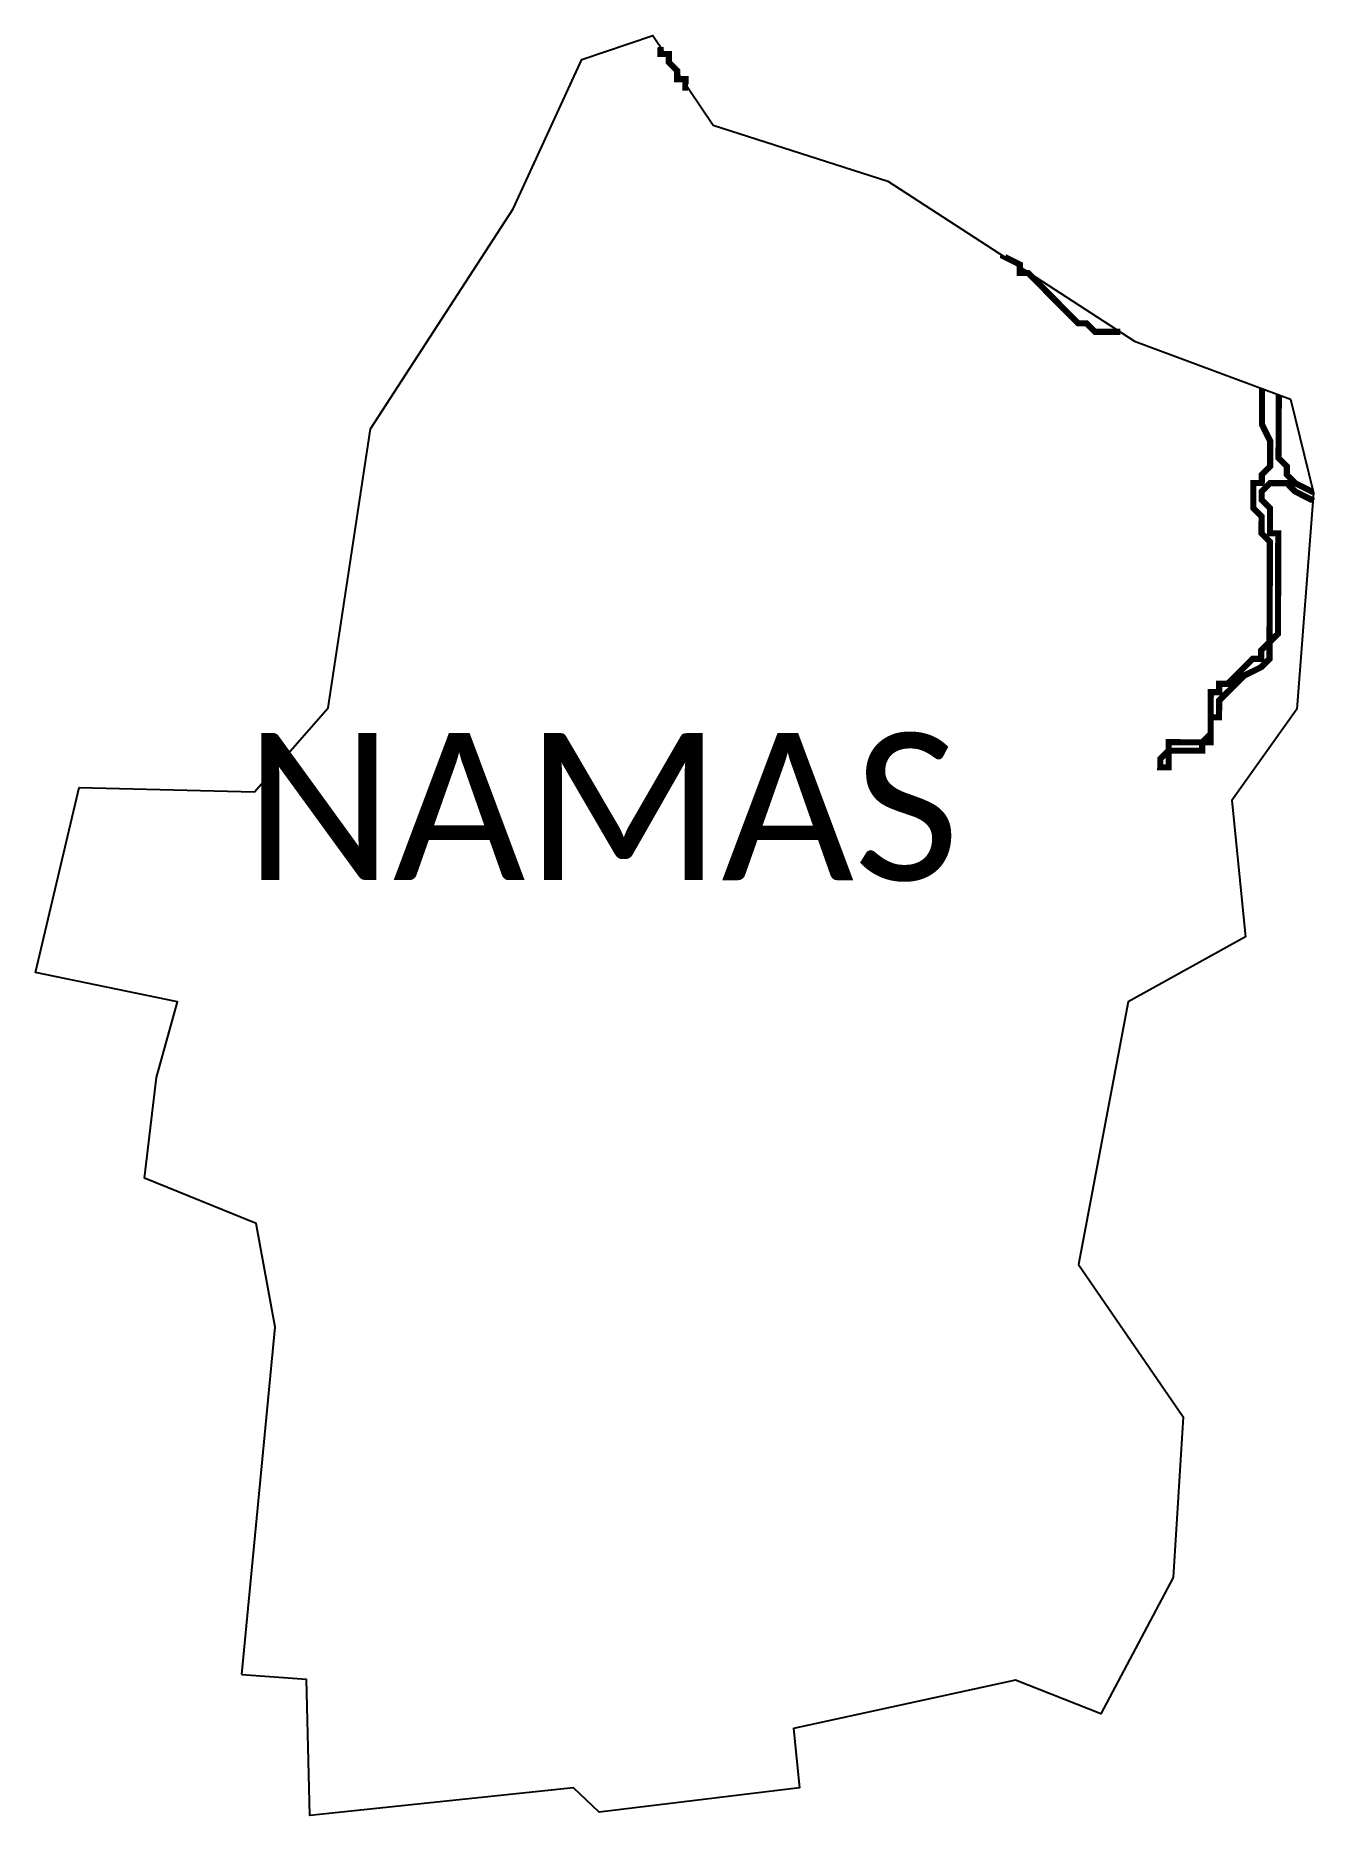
# Model space of a CAD drawing. Header units: metres. Extents: x 354128 to 354749, y 1751772 to 1752634.
import ezdxf

# ---------------------------------------------------------------- set-up
doc = ezdxf.new("R2010")
doc.units = ezdxf.units.M
doc.layers.add('ddddd', color=7, linetype='Continuous')
doc.layers.add('HAZARDS LINE', color=1, linetype='Continuous')
doc.styles.get("Standard").update_dxf_attribs({"font": 'simplex.shx'})

msp = doc.modelspace()

# ---------------------------------------------------------------- linework, layer by layer
at = {"color": 3, "true_color": 0x00ff00, "flags": 128}
msp.add_lwpolyline([(354228.27, 1751839.95), (354259.64, 1751837.63)], dxfattribs=at)
at = {"layer": 'ddddd', "color": 3, "true_color": 0x00ff00}
for points in [[(354228.27, 1751839.93, 0), (354244.36, 1752008.34, 0), (354235.15, 1752058.52, 0), (354181.1, 1752080.45, 0), (354186.88, 1752129.32, 0), (354197.07, 1752165.87, 0), (354128.3, 1752180.15, 0), (354149.34, 1752269.75, 0), (354234.36, 1752267.64, 0), (354270.08, 1752308.46, 0), (354290.56, 1752443.54, 0), (354359.79, 1752550.19, 0), (354392.93, 1752622.67, 0), (354427.38, 1752634.17, 0), (354456.66, 1752590.83, 0), (354541.31, 1752563.62, 0), (354660.77, 1752486.17, 0), (354660.77, 1752486.17, 0)], [(354660.77, 1752486.17, 0), (354736.41, 1752457.91, 0), (354747.58, 1752412.58, 0), (354739.51, 1752307.75, 0), (354707.95, 1752263.58, 0), (354714.59, 1752197.48, 0), (354657.73, 1752165.99, 0), (354633.66, 1752038.57, 0), (354684.38, 1751964.88, 0), (354679.49, 1751887.02, 0), (354644.47, 1751820.86, 0), (354603.12, 1751837.17, 0), (354495.54, 1751813.86, 0), (354498.46, 1751785.07, 0), (354401.35, 1751773.31, 0), (354388.89, 1751785.01, 0), (354261.14, 1751771.67, 0), (354259.64, 1751837.63, 0)]]:
    msp.add_polyline3d(points, dxfattribs=at)
at = {"layer": 'HAZARDS LINE', "lineweight": 18, "const_width": 3}
for points in [[(354431.15, 1752628.6), (354431.14, 1752625.28), (354435.19, 1752625.26), (354435.18, 1752621.21), (354439.22, 1752617.14), (354439.21, 1752613.08), (354443.26, 1752613.06), (354443.25, 1752609.01), (354444.39, 1752609)], [(354597.09, 1752527.46), (354597.09, 1752527.32), (354605.19, 1752523.24), (354605.17, 1752519.18), (354609.23, 1752519.16), (354613.27, 1752515.09), (354617.31, 1752511.02), (354621.35, 1752506.95), (354625.4, 1752502.88), (354629.44, 1752498.81), (354633.48, 1752494.74), (354637.54, 1752494.72), (354641.58, 1752490.65), (354645.63, 1752490.64), (354653.74, 1752490.61), (354653.92, 1752490.61)], [(354722.6, 1752463.07), (354722.58, 1752457.91), (354722.54, 1752445.74), (354726.57, 1752437.61), (354726.54, 1752429.5), (354726.52, 1752425.44), (354722.45, 1752421.4), (354722.44, 1752417.34), (354718.38, 1752417.36), (354718.37, 1752413.3), (354718.35, 1752409.24), (354718.34, 1752405.18), (354722.38, 1752401.11), (354722.35, 1752393), (354726.39, 1752388.93), (354726.36, 1752380.82), (354726.35, 1752376.76), (354726.32, 1752368.65), (354726.31, 1752364.59), (354726.29, 1752360.53), (354726.28, 1752356.48), (354726.26, 1752352.42), (354726.25, 1752348.36), (354726.22, 1752340.25), (354722.15, 1752336.21), (354722.13, 1752332.15), (354718.08, 1752332.16), (354714.01, 1752328.12), (354709.94, 1752324.08), (354705.87, 1752320.04), (354701.81, 1752320.05), (354701.79, 1752315.99), (354697.74, 1752316.01), (354697.72, 1752311.95), (354697.71, 1752307.9), (354697.7, 1752303.84), (354697.68, 1752299.78), (354697.67, 1752295.73), (354693.6, 1752291.68), (354689.54, 1752291.7), (354685.48, 1752291.71), (354681.43, 1752291.73), (354677.37, 1752291.74), (354677.36, 1752287.68), (354673.29, 1752283.64), (354673.27, 1752279.59), (354677.33, 1752279.57), (354677.34, 1752283.63), (354677.36, 1752287.68), (354681.41, 1752287.67), (354685.47, 1752287.66), (354689.53, 1752287.64), (354693.58, 1752287.63), (354693.6, 1752291.68), (354697.65, 1752291.67), (354697.67, 1752295.73), (354697.68, 1752299.78), (354697.7, 1752303.84), (354701.75, 1752303.82), (354701.77, 1752307.88), (354701.78, 1752311.94), (354705.85, 1752315.98), (354709.92, 1752320.02), (354713.99, 1752324.06), (354722.12, 1752328.09), (354726.19, 1752332.13), (354726.2, 1752336.19), (354726.22, 1752340.25), (354730.29, 1752344.29), (354730.3, 1752348.35), (354730.32, 1752352.4), (354730.33, 1752356.46), (354730.35, 1752360.52), (354730.36, 1752364.57), (354730.38, 1752368.63), (354730.39, 1752372.69), (354730.42, 1752380.8), (354730.45, 1752388.91), (354730.46, 1752392.97), (354726.41, 1752392.99), (354726.42, 1752397.04), (354726.44, 1752401.1), (354726.45, 1752405.16), (354722.41, 1752409.23), (354722.42, 1752413.28), (354726.49, 1752417.33), (354730.55, 1752417.31), (354734.61, 1752417.3), (354738.65, 1752413.23), (354746.75, 1752409.14), (354747.27, 1752408.61)], [(354747.43, 1752413.19), (354746.76, 1752413.2), (354738.66, 1752417.28), (354734.62, 1752421.35), (354734.63, 1752425.41), (354730.59, 1752429.48), (354730.62, 1752437.6), (354730.64, 1752441.65), (354730.65, 1752445.71), (354730.68, 1752453.82), (354730.7, 1752460.04)]]:
    msp.add_lwpolyline(points, dxfattribs=at)

# ---------------------------------------------------------------- texts
at = {"layer": 'ddddd', "insert": (354229.71, 1752296.23), "char_height": 71.2564, "attachment_point": 1, "rotation": 359.9793}
msp.add_mtext_dynamic_manual_height_columns('{\\fCalibri|b0|i0|c0|p34;NAMAS}', width=392.9927, gutter_width=356.28, heights=[0], dxfattribs=at)

doc.saveas('drawing.dxf')
